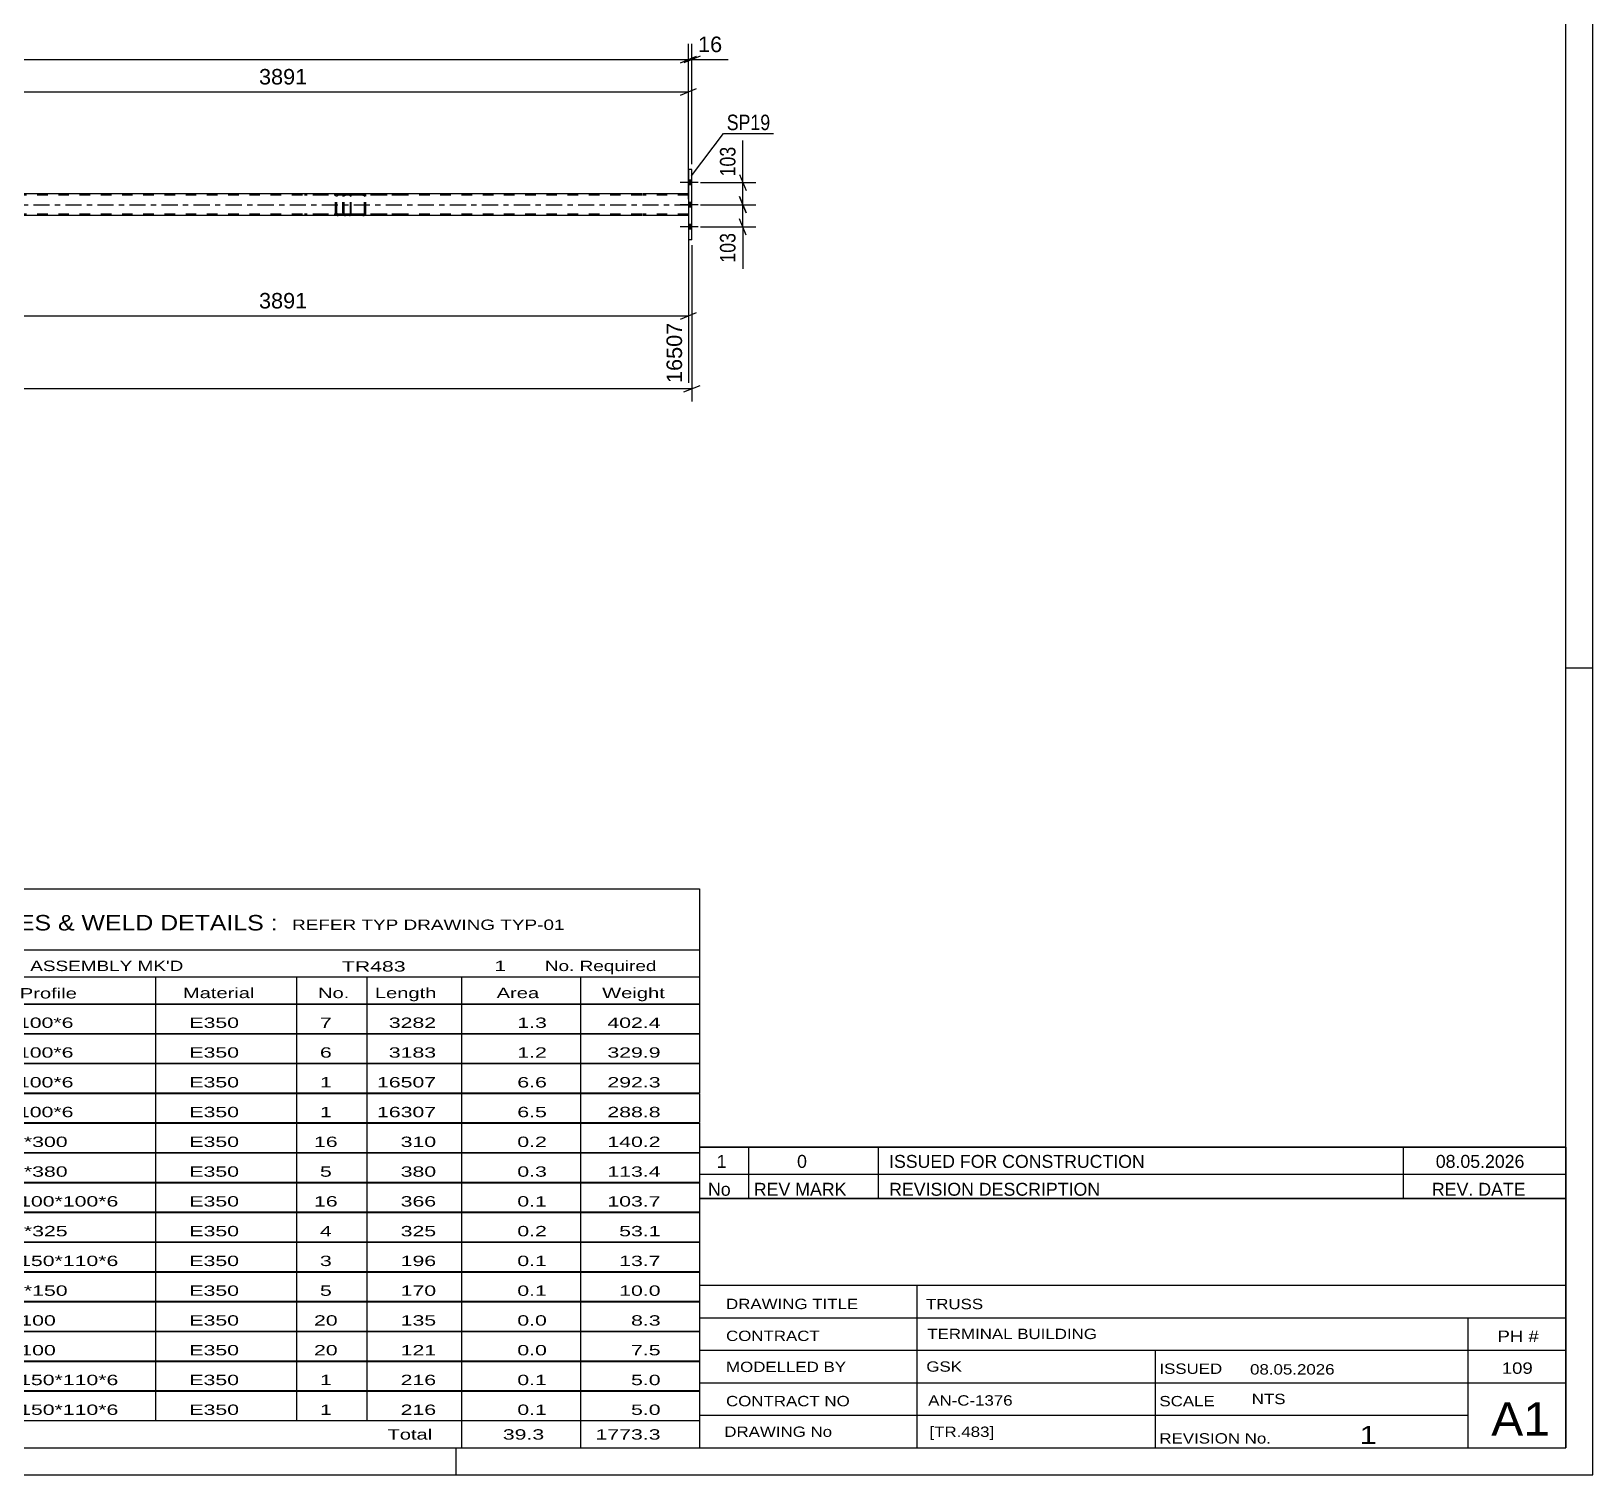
# Model space of a CAD drawing. Header units: millimetres. Extents: x 0 to 841, y 0 to 594.
# Drawn here: x 552.5 to 841, y 0 to 266.7 of the extents above; entities that cross this region are included whole.
import ezdxf

# ---------------------------------------------------------------- set-up
doc = ezdxf.new("R2010")
doc.units = ezdxf.units.MM
doc.linetypes.add('DXK_LINE_DOT2', pattern=[3.9198, 1.9599, -1.9599])
doc.linetypes.add('DXK_LINE_DOT3', pattern=[5.9187, 2.979, -0.9799, 0.9799, -0.9799])
doc.styles.add('Arial', font='ARIAL.TTF', dxfattribs={"height": 0.2})
doc.styles.add('Arial Narrow', font='ARIALN.TTF', dxfattribs={"height": 0.2})

# ---------------------------------------------------------------- blocks, each defined once
blk = doc.blocks.new('Unknown-318895945-1113')
at = {"color": 5, "linetype": 'Continuous'}
for p, q in [((841, 0), (841, 594)), ((836, 5), (836, 589)), ((841, 149), (836, 149)), ((5, 5), (836, 5)), ((631, 0), (631, 5)), ((0, 0), (841, 0))]:
    blk.add_line(p, q, dxfattribs=at)
blk = doc.blocks.new('Part-318895945-3319 - 3225')
at = {"color": 7, "linetype": 'DXK_LINE_DOT2'}
for p, q in [((610.58, 236.64), (610.38, 236.6)), ((621.09, 236.64), (610.58, 236.64)), ((614.01, 236.6), (613.81, 236.64)), ((610.11, 236.34), (610.07, 236.16)), ((610.07, 233.12), (610.07, 236.16)), ((610.32, 236.16), (610.34, 236.25)), ((610.32, 233.12), (610.32, 236.16)), ((610.34, 236.25), (610.4, 236.33)), ((610.4, 236.33), (610.48, 236.38)), ((610.48, 236.38), (610.58, 236.4)), ((621.09, 236.4), (610.58, 236.4)), ((613.81, 236.4), (613.91, 236.38)), ((613.91, 236.38), (614, 236.33)), ((614, 236.33), (614.05, 236.25)), ((614.05, 236.25), (614.07, 236.16)), ((614.07, 233.12), (614.07, 236.16)), ((614.33, 236.16), (614.29, 236.34)), ((614.33, 233.12), (614.33, 236.16)), ((610.07, 233.12), (610.11, 232.93)), ((610.34, 233.02), (610.32, 233.12)), ((610.4, 232.95), (610.34, 233.02)), ((610.38, 232.67), (610.58, 232.64)), ((610.48, 232.89), (610.4, 232.95)), ((610.58, 232.88), (610.48, 232.89)), ((621.09, 232.88), (610.58, 232.88)), ((621.09, 232.64), (610.58, 232.64)), ((613.91, 232.89), (613.81, 232.88)), ((613.81, 232.64), (614.01, 232.67)), ((614, 232.95), (613.91, 232.89)), ((614.05, 233.02), (614, 232.95)), ((614.07, 233.12), (614.05, 233.02)), ((614.29, 232.93), (614.33, 233.12))]:
    blk.add_line(p, q, dxfattribs=at)
for centre, start, end in [((610.56, 236.13), 110.7583, 155.68), ((613.83, 236.13), 24.32, 69.2417), ((610.56, 233.14), 204.32, 249.2417), ((613.83, 233.14), 290.7583, 335.68)]:
    blk.add_arc(centre, 0.496, start, end, dxfattribs=at)
blk = doc.blocks.new('Part-318895945-3287 - 3225')
at = {"color": 2, "linetype": 'Continuous'}
for p, q in [((674.59, 241.14), (673.95, 241.14)), ((673.95, 241.14), (673.95, 228.14)), ((674.59, 228.14), (674.59, 241.14)), ((674.59, 228.14), (673.95, 228.14))]:
    blk.add_line(p, q, dxfattribs=at)
blk = doc.blocks.new('Part-318895945-3299 - 3225')
at = {"color": 7, "linetype": 'DXK_LINE_DOT2'}
for p, q in [((611.34, 236.64), (603.02, 236.64)), ((609.25, 236.64), (609.06, 236.6)), ((610.07, 236.4), (610.07, 236.64)), ((611.45, 236.6), (611.34, 236.64)), ((611.54, 236.5), (611.45, 236.6)), ((611.34, 236.4), (603.02, 236.4)), ((608.79, 236.34), (608.75, 236.16)), ((608.75, 233.12), (608.75, 236.16)), ((609, 236.16), (609.02, 236.25)), ((609, 233.12), (609, 236.16)), ((609.02, 236.25), (609.08, 236.33)), ((609.08, 236.33), (609.16, 236.38)), ((609.16, 236.38), (609.25, 236.4)), ((611.34, 236.4), (611.4, 236.38)), ((611.4, 236.38), (611.44, 236.33)), ((611.44, 236.33), (611.47, 236.25)), ((611.47, 236.25), (611.48, 236.16)), ((611.48, 233.12), (611.48, 236.16)), ((611.59, 236.34), (611.54, 236.5)), ((611.62, 236.16), (611.59, 236.34)), ((611.62, 233.12), (611.62, 236.16)), ((611.34, 232.88), (603.02, 232.88)), ((611.34, 232.64), (603.02, 232.64)), ((608.75, 233.12), (608.79, 232.93)), ((609.02, 233.02), (609, 233.12)), ((609.08, 232.95), (609.02, 233.02)), ((609.06, 232.67), (609.25, 232.64)), ((609.16, 232.89), (609.08, 232.95)), ((609.25, 232.88), (609.16, 232.89)), ((610.07, 232.67), (610.07, 232.88)), ((610.07, 232.64), (610.07, 232.67)), ((611.4, 232.89), (611.34, 232.88)), ((611.34, 232.64), (611.45, 232.67)), ((611.44, 232.95), (611.4, 232.89)), ((611.47, 233.02), (611.44, 232.95)), ((611.45, 232.67), (611.54, 232.78)), ((611.48, 233.12), (611.47, 233.02)), ((611.54, 232.78), (611.59, 232.93)), ((611.59, 232.93), (611.62, 233.12))]:
    blk.add_line(p, q, dxfattribs=at)
for centre, start, end in [((609.24, 236.14), 111.1941, 156.1506), ((609.24, 233.13), 203.8494, 248.8059)]:
    blk.add_arc(centre, 0.492, start, end, dxfattribs=at)
blk = doc.blocks.new('Part-318895945-3366 - 3225')
at = {"color": 2, "linetype": 'Continuous'}
for p, q in [((665.33, 236.64), (529.34, 236.64)), ((673.95, 236.64), (665.43, 236.64)), ((665.33, 232.64), (529.34, 232.64)), ((673.95, 232.64), (665.43, 232.64))]:
    blk.add_line(p, q, dxfattribs=at)
at = {"color": 7, "linetype": 'DXK_LINE_DOT2'}
for p, q in [((673.95, 236.64), (673.95, 232.64)), ((665.33, 236.4), (91.26, 236.4)), ((673.95, 236.4), (665.43, 236.4)), ((665.33, 232.88), (91.26, 232.88)), ((673.95, 232.88), (665.43, 232.88))]:
    blk.add_line(p, q, dxfattribs=at)
at = {"color": 7, "linetype": 'DXK_LINE_DOT3'}
for p, q in [((91.26, 234.64), (665.33, 234.64)), ((665.43, 234.64), (673.95, 234.64))]:
    blk.add_line(p, q, dxfattribs=at)
blk = doc.blocks.new('Bolt-318895945-3449 - 3225')
at = {"linetype": 'Continuous'}
for points in [[(673.95, 239.18), (673.95, 238.3), (674.59, 238.3), (674.59, 239.18)], [(673.95, 239.18), (673.95, 238.3), (674.59, 238.3), (674.59, 239.18)], [(673.95, 239.18), (673.95, 238.3), (674.59, 238.3), (674.59, 239.18)], [(673.95, 235.06), (673.95, 234.18), (674.59, 234.18), (674.59, 235.06)], [(673.95, 235.06), (673.95, 234.18), (674.59, 234.18), (674.59, 235.06)], [(673.95, 230.98), (673.95, 230.1), (674.59, 230.1), (674.59, 230.98)], [(673.95, 230.98), (673.95, 230.1), (674.59, 230.1), (674.59, 230.98)], [(673.95, 230.98), (673.95, 230.1), (674.59, 230.1), (674.59, 230.98)]]:
    blk.add_hatch(color=1, dxfattribs=at).paths.add_polyline_path(points)
at = {"color": 1, "linetype": 'Continuous'}
for p, q in [((675.75, 238.74), (672.43, 238.74)), ((675.75, 238.74), (672.43, 238.74)), ((675.75, 238.74), (672.43, 238.74)), ((674.59, 239.18), (673.95, 239.18)), ((674.59, 239.18), (673.95, 239.18)), ((674.59, 239.18), (673.95, 239.18)), ((674.59, 238.3), (673.95, 238.3)), ((674.59, 238.3), (673.95, 238.3)), ((674.59, 238.3), (673.95, 238.3)), ((675.75, 234.62), (672.43, 234.62)), ((675.75, 234.62), (672.43, 234.62)), ((674.59, 235.06), (673.95, 235.06)), ((674.59, 235.06), (673.95, 235.06)), ((674.59, 234.18), (673.95, 234.18)), ((674.59, 234.18), (673.95, 234.18)), ((674.59, 230.98), (673.95, 230.98)), ((674.59, 230.98), (673.95, 230.98)), ((674.59, 230.98), (673.95, 230.98)), ((675.75, 230.54), (672.43, 230.54)), ((675.75, 230.54), (672.43, 230.54)), ((675.75, 230.54), (672.43, 230.54)), ((674.59, 230.1), (673.95, 230.1)), ((674.59, 230.1), (673.95, 230.1)), ((674.59, 230.1), (673.95, 230.1))]:
    blk.add_line(p, q, dxfattribs=at)
blk = doc.blocks.new('StraightDimension-318895945-3622 - 3225')
at = {"color": 7, "linetype": 'Continuous'}
for p, q in [((524.14, 231.24), (524.14, 201.7)), ((673.95, 232.03), (673.95, 201.7)), ((525.64, 214.72), (522.64, 213.52)), ((524.14, 214.12), (673.95, 214.12)), ((672.45, 213.52), (675.45, 214.72))]:
    blk.add_line(p, q, dxfattribs=at)
at = {"color": 0}
blk.add_wipeout([(604.09, 214.87), (604.09, 219.07), (594, 219.07), (594, 214.87)], dxfattribs=at)
at = {"color": 0, "linetype": 'Continuous'}
blk.add_wipeout([(673.35, 213.42), (669.15, 213.42), (669.15, 201.1), (673.35, 201.1)], dxfattribs=at)
at = {"color": 3, "style": 'Arial'}
blk.add_text('3891', height=2.865, dxfattribs=at).set_placement((594.6, 215.47))
at = {"color": 3, "linetype": 'Continuous', "style": 'Arial'}
blk.add_text('16507', height=2.865, rotation=90.0002, dxfattribs=at).set_placement((672.75, 201.7))
blk = doc.blocks.new('StraightDimension-318895945-3535 - 3225')
at = {"color": 7, "linetype": 'Continuous'}
for p, q in [((673.95, 242.14), (673.95, 264.33)), ((82.64, 261.48), (673.95, 261.48)), ((672.45, 260.88), (675.45, 262.08))]:
    blk.add_line(p, q, dxfattribs=at)
blk = doc.blocks.new('StraightDimension-318895945-3545 - 3225')
at = {"color": 7, "linetype": 'Continuous'}
for p, q in [((673.95, 242.14), (673.95, 264.33)), ((674.59, 242.14), (674.59, 264.33)), ((672.45, 260.88), (675.45, 262.08)), ((676.09, 262.08), (673.09, 260.88)), ((673.95, 261.48), (674.59, 261.48))]:
    blk.add_line(p, q, dxfattribs=at)
at = {"color": 0}
blk.add_wipeout([(680.76, 262.23), (680.76, 266.43), (675.11, 266.43), (675.11, 262.23)], dxfattribs=at)
at = {"color": 7, "linetype": 'Continuous'}
blk.add_line((674.59, 261.48), (681.29, 261.48), dxfattribs=at)
blk.add_line((674.59, 261.48), (681.29, 261.48), dxfattribs=at)
at = {"color": 3, "style": 'Arial'}
blk.add_text('16', height=2.865, dxfattribs=at).set_placement((675.71, 262.83))
blk = doc.blocks.new('StraightDimension-318895945-3609 - 3225')
at = {"color": 7, "linetype": 'Continuous'}
for p, q in [((524.14, 238.04), (524.14, 258.35)), ((673.95, 235.64), (673.95, 258.35)), ((525.64, 256.1), (522.64, 254.9)), ((524.14, 255.5), (673.95, 255.5)), ((672.45, 254.9), (675.45, 256.1))]:
    blk.add_line(p, q, dxfattribs=at)
at = {"color": 0}
blk.add_wipeout([(604.09, 256.25), (604.09, 260.45), (594, 260.45), (594, 256.25)], dxfattribs=at)
at = {"color": 3, "style": 'Arial'}
blk.add_text('3891', height=2.865, dxfattribs=at).set_placement((594.6, 256.85))
blk = doc.blocks.new('StraightDimension-318895945-3666 - 3225')
at = {"color": 7, "linetype": 'Continuous'}
for p, q in [((674.59, 227.14), (674.59, 198.26)), ((82, 200.66), (674.59, 200.66)), ((673.09, 200.06), (676.09, 201.26))]:
    blk.add_line(p, q, dxfattribs=at)
blk = doc.blocks.new('StraightDimension-318895945-9831 - 3225')
at = {"color": 7, "linetype": 'Continuous'}
for p, q in [((683.37, 240.24), (684.57, 237.24)), ((676.16, 238.74), (686.37, 238.74)), ((683.97, 234.64), (683.97, 238.74)), ((676.16, 234.64), (686.37, 234.64)), ((684.57, 233.14), (683.37, 236.14))]:
    blk.add_line(p, q, dxfattribs=at)
at = {"color": 0}
blk.add_wipeout([(683.22, 245.95), (679.02, 245.95), (679.02, 239.26), (683.22, 239.26)], dxfattribs=at)
at = {"color": 7, "linetype": 'Continuous'}
blk.add_line((683.97, 238.74), (683.97, 246.47), dxfattribs=at)
blk.add_line((683.97, 238.74), (683.97, 246.47), dxfattribs=at)
at = {"color": 3, "style": 'Arial Narrow'}
blk.add_text('103', height=2.863, rotation=90.0002, dxfattribs=at).set_placement((682.62, 239.86))
blk = doc.blocks.new('StraightDimension-318895945-9832 - 3225')
at = {"color": 7, "linetype": 'Continuous'}
for p, q in [((676.16, 234.64), (686.37, 234.64)), ((683.37, 236.14), (684.57, 233.14)), ((683.97, 230.54), (683.97, 234.64)), ((684.57, 229.04), (683.37, 232.04)), ((676.16, 230.54), (686.37, 230.54))]:
    blk.add_line(p, q, dxfattribs=at)
at = {"color": 0}
blk.add_wipeout([(683.22, 230.01), (679.02, 230.01), (679.02, 223.33), (683.22, 223.33)], dxfattribs=at)
at = {"color": 7, "linetype": 'Continuous'}
blk.add_line((683.97, 230.54), (683.97, 222.8), dxfattribs=at)
blk.add_line((683.97, 230.54), (683.97, 222.8), dxfattribs=at)
at = {"color": 3, "style": 'Arial Narrow'}
blk.add_text('103', height=2.863, rotation=90.0002, dxfattribs=at).set_placement((682.62, 223.93))
blk = doc.blocks.new('Unknown-318895945-10010')
at = {"color": 7, "linetype": 'Continuous'}
for p, q in [((676, 51.05), (676, 5)), ((676, 51.05), (836, 51.05)), ((836, 51), (836, 5)), ((676, 35), (836, 35)), ((716.14, 35), (716.14, 5)), ((676, 29), (836, 29)), ((818, 5.05), (818, 29.05)), ((676, 23), (836, 23)), ((760.14, 23), (760.14, 5)), ((676, 17), (836, 17)), ((676, 11), (818, 11)), ((676, 5), (836, 5))]:
    blk.add_line(p, q, dxfattribs=at)
at = {"color": 7, "style": 'Arial Narrow'}
for s, height, width, p in [('DRAWING TITLE', 1.9089, 1.425378, (680.88, 30.61)), ('TRUSS', 1.909, 1.425378, (717.81, 30.59)), ('CONTRACT', 1.909, 1.425378, (680.88, 24.71)), ('TERMINAL BUILDING', 1.9089, 1.425378, (718.06, 25.07)), ('MODELLED BY', 1.9089, 1.425378, (680.88, 18.98)), ('GSK', 1.909, 1.425378, (717.88, 19.04)), ('ISSUED', 1.909, 1.425378, (760.94, 18.64)), ('08.05.2026', 1.909, 1.425378, (777.69, 18.52)), ('CONTRACT NO', 1.9089, 1.425378, (680.88, 12.66)), ('AN-C-1376', 1.909, 1.425378, (718.23, 12.78)), ('SCALE', 1.909, 1.425378, (760.94, 12.65)), ('A1', 6.204, 1.25, (822.24, 7.2)), ('DRAWING No', 1.909, 1.425378, (680.56, 7)), ('[TR.483]', 1.909, 1.425378, (718.46, 6.99)), ('1', 3.34, 1.5, (797.91, 5.68)), ('REVISION No.', 1.9089, 1.425378, (760.94, 5.77))]:
    blk.add_text(s, height=height, dxfattribs=dict(at, width=width)).set_placement(p)
at = {"color": 7, "linetype": 'Continuous', "style": 'Arial Narrow'}
for s, height, width, p in [('PH #', 2.1, 1.42538, (823.4, 24.55)), ('109', 2.1, 1.42538, (824.19, 18.65)), ('NTS', 1.909, 1.425378, (778, 13.05))]:
    blk.add_text(s, height=height, dxfattribs=dict(at, width=width)).set_placement(p)
blk = doc.blocks.new('Unknown-318895945-10011')
at = {"color": 7, "linetype": 'Continuous'}
for p, q in [((516, 108.25), (676, 108.25)), ((516, 97), (516, 108.25)), ((676, 108.25), (676, 97)), ((516, 97), (676, 97)), ((516, 97), (516, 92)), ((676, 97), (676, 92)), ((516, 92), (676, 92)), ((516, 92), (516, 87)), ((540, 92), (540, 87)), ((575.5, 92), (575.5, 87)), ((601.5, 92), (601.5, 87)), ((614.5, 92), (614.5, 87)), ((632, 92), (632, 87)), ((654, 92), (654, 87)), ((676, 92), (676, 87)), ((516, 87), (676, 87)), ((516, 86.95), (516, 81.55)), ((516, 86.95), (676, 86.95)), ((540, 87), (540, 81.5)), ((575.5, 87), (575.5, 81.5)), ((601.5, 87), (601.5, 81.5)), ((614.5, 87), (614.5, 81.5)), ((632, 87), (632, 81.5)), ((654, 87), (654, 81.5)), ((676, 86.95), (676, 81.55)), ((516, 81.55), (676, 81.55)), ((516, 81.45), (516, 76.05)), ((516, 81.45), (676, 81.45)), ((540, 81.5), (540, 76)), ((575.5, 81.5), (575.5, 76)), ((601.5, 81.5), (601.5, 76)), ((614.5, 81.5), (614.5, 76)), ((632, 81.5), (632, 76)), ((654, 81.5), (654, 76)), ((676, 81.45), (676, 76.05)), ((516, 76.05), (676, 76.05)), ((516, 75.95), (516, 70.55)), ((516, 75.95), (676, 75.95)), ((540, 76), (540, 70.5)), ((575.5, 76), (575.5, 70.5)), ((601.5, 76), (601.5, 70.5)), ((614.5, 76), (614.5, 70.5)), ((632, 76), (632, 70.5)), ((654, 76), (654, 70.5)), ((676, 75.95), (676, 70.55)), ((516, 70.55), (676, 70.55)), ((516, 70.45), (516, 65.05)), ((516, 70.45), (676, 70.45)), ((540, 70.5), (540, 65)), ((575.5, 70.5), (575.5, 65)), ((601.5, 70.5), (601.5, 65)), ((614.5, 70.5), (614.5, 65)), ((632, 70.5), (632, 65)), ((654, 70.5), (654, 65)), ((676, 70.45), (676, 65.05)), ((516, 65.05), (676, 65.05)), ((516, 64.95), (516, 59.55)), ((516, 64.95), (676, 64.95)), ((540, 65), (540, 59.5)), ((575.5, 65), (575.5, 59.5)), ((601.5, 65), (601.5, 59.5)), ((614.5, 65), (614.5, 59.5)), ((632, 65), (632, 59.5)), ((654, 65), (654, 59.5)), ((676, 64.95), (676, 59.55)), ((516, 59.55), (676, 59.55)), ((516, 59.45), (516, 54.05)), ((516, 59.45), (676, 59.45)), ((540, 59.5), (540, 54)), ((575.5, 59.5), (575.5, 54)), ((601.5, 59.5), (601.5, 54)), ((614.5, 59.5), (614.5, 54)), ((632, 59.5), (632, 54)), ((654, 59.5), (654, 54)), ((676, 59.45), (676, 54.05)), ((516, 54.05), (676, 54.05)), ((516, 53.95), (516, 48.55)), ((516, 53.95), (676, 53.95)), ((540, 54), (540, 48.5)), ((575.5, 54), (575.5, 48.5)), ((601.5, 54), (601.5, 48.5)), ((614.5, 54), (614.5, 48.5)), ((632, 54), (632, 48.5)), ((654, 54), (654, 48.5)), ((676, 53.95), (676, 48.55)), ((516, 48.55), (676, 48.55)), ((516, 48.45), (516, 43.05)), ((516, 48.45), (676, 48.45)), ((540, 48.5), (540, 43)), ((575.5, 48.5), (575.5, 43)), ((601.5, 48.5), (601.5, 43)), ((614.5, 48.5), (614.5, 43)), ((632, 48.5), (632, 43)), ((654, 48.5), (654, 43)), ((676, 48.45), (676, 43.05)), ((516, 43.05), (676, 43.05)), ((516, 42.95), (516, 37.55)), ((516, 42.95), (676, 42.95)), ((540, 43), (540, 37.5)), ((575.5, 43), (575.5, 37.5)), ((601.5, 43), (601.5, 37.5)), ((614.5, 43), (614.5, 37.5)), ((632, 43), (632, 37.5)), ((654, 43), (654, 37.5)), ((676, 42.95), (676, 37.55)), ((516, 37.55), (676, 37.55)), ((516, 37.45), (516, 32.05)), ((516, 37.45), (676, 37.45)), ((540, 37.5), (540, 32)), ((575.5, 37.5), (575.5, 32)), ((601.5, 37.5), (601.5, 32)), ((614.5, 37.5), (614.5, 32)), ((632, 37.5), (632, 32)), ((654, 37.5), (654, 32)), ((676, 37.45), (676, 32.05)), ((516, 32.05), (676, 32.05)), ((516, 31.95), (516, 26.55)), ((516, 31.95), (676, 31.95)), ((540, 32), (540, 26.5)), ((575.5, 32), (575.5, 26.5)), ((601.5, 32), (601.5, 26.5)), ((614.5, 32), (614.5, 26.5)), ((632, 32), (632, 26.5)), ((654, 32), (654, 26.5)), ((676, 31.95), (676, 26.55)), ((516, 26.55), (676, 26.55)), ((516, 26.45), (516, 21.05)), ((516, 26.45), (676, 26.45)), ((540, 26.5), (540, 21)), ((575.5, 26.5), (575.5, 21)), ((601.5, 26.5), (601.5, 21)), ((614.5, 26.5), (614.5, 21)), ((632, 26.5), (632, 21)), ((654, 26.5), (654, 21)), ((676, 26.45), (676, 21.05)), ((516, 21.05), (676, 21.05)), ((516, 20.95), (516, 15.55)), ((516, 20.95), (676, 20.95)), ((540, 21), (540, 15.5)), ((575.5, 21), (575.5, 15.5)), ((601.5, 21), (601.5, 15.5)), ((614.5, 21), (614.5, 15.5)), ((632, 21), (632, 15.5)), ((654, 21), (654, 15.5)), ((676, 20.95), (676, 15.55)), ((516, 15.55), (676, 15.55)), ((516, 15.45), (516, 10.05)), ((516, 15.45), (676, 15.45)), ((540, 15.5), (540, 10)), ((575.5, 15.5), (575.5, 10)), ((601.5, 15.5), (601.5, 10)), ((614.5, 15.5), (614.5, 10)), ((632, 15.5), (632, 10)), ((654, 15.5), (654, 10)), ((676, 15.45), (676, 10.05)), ((516, 10.05), (676, 10.05)), ((516, 10), (676, 10)), ((516, 10), (516, 5)), ((632, 10), (632, 5)), ((654, 10), (654, 5)), ((676, 10), (676, 5)), ((516, 5), (676, 5))]:
    blk.add_line(p, q, dxfattribs=at)
at = {"color": 7, "style": 'Arial Narrow'}
for s, height, width, p in [('GENERAL NOTES & WELD DETAILS :', 2.8633, 1.4, (517.15, 100.56)), ('REFER TYP DRAWING TYP-01', 1.9089, 1.6, (600.7, 100.66)), ("MATERIAL LIST FOR ASSEMBLY MK'D", 1.9089, 1.6, (517.15, 93.06)), ('TR483', 1.909, 1.794707, (609.9, 92.97)), ('1', 1.91, 1.794707, (638.08, 93.06)), ('No. Required', 1.9089, 1.6, (647.41, 93.06)), ('Mark', 1.909, 1.7, (517.34, 88)), ('Profile', 1.909, 1.7, (550.41, 88)), ('Material', 1.909, 1.7, (580.54, 88.06)), ('No.', 1.909, 1.7, (605.5, 88.06)), ('Length', 1.909, 1.7, (616, 88.06)), ('Area', 1.909, 1.7, (638.5, 88.06)), ('Weight', 1.909, 1.7, (658, 88.06))]:
    blk.add_text(s, height=height, dxfattribs=dict(at, width=width)).set_placement(p)
at = {"color": 7, "linetype": 'Continuous', "style": 'Arial Narrow'}
for s, height, width, p in [('M224', 1.909, 1.794707, (517.5, 82.56)), ('SHS100*6', 1.909, 1.794707, (542, 82.56)), ('E350', 1.909, 1.794707, (581.74, 82.56)), ('7', 1.91, 1.794707, (605.86, 82.56)), ('3282', 1.909, 1.794707, (618.58, 82.56)), ('1.3', 1.909, 1.794707, (642.32, 82.56)), ('402.4', 1.909, 1.794707, (658.96, 82.56)), ('M221', 1.909, 1.794707, (517.5, 77.06)), ('SHS100*6', 1.909, 1.794707, (542, 77.06)), ('E350', 1.909, 1.794707, (581.74, 77.06)), ('6', 1.91, 1.794707, (605.86, 77.06)), ('3183', 1.909, 1.794707, (618.58, 77.06)), ('1.2', 1.909, 1.794707, (642.32, 77.06)), ('329.9', 1.909, 1.794707, (658.96, 77.06)), ('BC180', 1.909, 1.794707, (517.5, 71.56)), ('SHS100*6', 1.909, 1.794707, (542, 71.56)), ('E350', 1.909, 1.794707, (581.74, 71.56)), ('1', 1.91, 1.794707, (605.86, 71.56)), ('16507', 1.909, 1.794707, (616.4, 71.56)), ('6.6', 1.909, 1.794707, (642.32, 71.56)), ('292.3', 1.909, 1.794707, (658.96, 71.56)), ('TR483', 1.909, 1.794707, (517.5, 66.06)), ('SHS100*6', 1.909, 1.794707, (542, 66.06)), ('E350', 1.909, 1.794707, (581.74, 66.06)), ('1', 1.91, 1.794707, (605.86, 66.06)), ('16307', 1.909, 1.794707, (616.4, 66.06)), ('6.5', 1.909, 1.794707, (642.32, 66.06)), ('288.8', 1.909, 1.794707, (658.96, 66.06)), ('PL761', 1.909, 1.794707, (517.5, 60.56)), ('PL12*300', 1.909, 1.794707, (542, 60.56)), ('E350', 1.909, 1.794707, (581.74, 60.56)), ('16', 1.909, 1.794707, (604.76, 60.56)), ('310', 1.909, 1.794707, (620.77, 60.56)), ('0.2', 1.909, 1.794707, (642.32, 60.56)), ('140.2', 1.909, 1.794707, (658.96, 60.56)), ('SP20', 1.909, 1.794707, (517.5, 55.06)), ('PL20*380', 1.909, 1.794707, (542, 55.06)), ('E350', 1.909, 1.794707, (581.74, 55.06)), ('5', 1.91, 1.794707, (605.86, 55.06)), ('380', 1.909, 1.794707, (620.77, 55.06)), ('0.3', 1.909, 1.794707, (642.32, 55.06)), ('113.4', 1.909, 1.794707, (658.96, 55.06)), ('M1454', 1.909, 1.794707, (517.5, 49.56)), ('RHS100*100*6', 1.9089, 1.794707, (542, 49.56)), ('E350', 1.909, 1.794707, (581.74, 49.56)), ('16', 1.909, 1.794707, (604.76, 49.56)), ('366', 1.909, 1.794707, (620.77, 49.56)), ('0.1', 1.909, 1.794707, (642.32, 49.56)), ('103.7', 1.909, 1.794707, (658.96, 49.56)), ('SP19', 1.909, 1.794707, (517.5, 44.06)), ('PL16*325', 1.909, 1.794707, (542, 44.06)), ('E350', 1.909, 1.794707, (581.74, 44.06)), ('4', 1.91, 1.794707, (605.86, 44.06)), ('325', 1.909, 1.794707, (620.77, 44.06)), ('0.2', 1.909, 1.794707, (642.32, 44.06)), ('53.1', 1.909, 1.794707, (661.14, 44.06)), ('TB57', 1.909, 1.794707, (517.5, 38.56)), ('RHS150*110*6', 1.9089, 1.794707, (542, 38.56)), ('E350', 1.909, 1.794707, (581.74, 38.56)), ('3', 1.91, 1.794707, (605.86, 38.56)), ('196', 1.909, 1.794707, (620.77, 38.56)), ('0.1', 1.909, 1.794707, (642.32, 38.56)), ('13.7', 1.909, 1.794707, (661.14, 38.56)), ('PL538', 1.909, 1.794707, (517.5, 33.06)), ('PL10*150', 1.909, 1.794707, (542, 33.06)), ('E350', 1.909, 1.794707, (581.74, 33.06)), ('5', 1.91, 1.794707, (605.86, 33.06)), ('170', 1.909, 1.794707, (620.77, 33.06)), ('0.1', 1.909, 1.794707, (642.32, 33.06)), ('10.0', 1.909, 1.794707, (661.14, 33.06)), ('ST33', 1.909, 1.794707, (517.5, 27.56)), ('PL8*100', 1.909, 1.794707, (542, 27.56)), ('E350', 1.909, 1.794707, (581.74, 27.56)), ('20', 1.909, 1.794707, (604.76, 27.56)), ('135', 1.909, 1.794707, (620.77, 27.56)), ('0.0', 1.909, 1.794707, (642.32, 27.56)), ('8.3', 1.909, 1.794707, (663.33, 27.56)), ('ST32', 1.909, 1.794707, (517.5, 22.06)), ('PL8*100', 1.909, 1.794707, (542, 22.06)), ('E350', 1.909, 1.794707, (581.74, 22.06)), ('20', 1.909, 1.794707, (604.76, 22.06)), ('121', 1.909, 1.794707, (620.77, 22.06)), ('0.0', 1.909, 1.794707, (642.32, 22.06)), ('7.5', 1.909, 1.794707, (663.33, 22.06)), ('TB56', 1.909, 1.794707, (517.5, 16.56)), ('RHS150*110*6', 1.9089, 1.794707, (542, 16.56)), ('E350', 1.909, 1.794707, (581.74, 16.56)), ('1', 1.91, 1.794707, (605.86, 16.56)), ('216', 1.909, 1.794707, (620.77, 16.56)), ('0.1', 1.909, 1.794707, (642.32, 16.56)), ('5.0', 1.909, 1.794707, (663.33, 16.56)), ('TB58', 1.909, 1.794707, (517.5, 11.06)), ('RHS150*110*6', 1.9089, 1.794707, (542, 11.06)), ('E350', 1.909, 1.794707, (581.74, 11.06)), ('1', 1.91, 1.794707, (605.86, 11.06)), ('216', 1.909, 1.794707, (620.77, 11.06)), ('0.1', 1.909, 1.794707, (642.32, 11.06)), ('5.0', 1.909, 1.794707, (663.33, 11.06)), ('Total', 1.909, 1.7, (618.33, 6.5)), ('39.3', 1.909, 1.794707, (639.64, 6.5)), ('1773.3', 1.909, 1.794707, (656.77, 6.5))]:
    blk.add_text(s, height=height, dxfattribs=dict(at, width=width)).set_placement(p)
blk = doc.blocks.new('Unknown-318895945-10013')
at = {"color": 7, "linetype": 'Continuous'}
for p, q in [((676, 60.55), (836, 60.55)), ((836, 60.55), (676, 60.55)), ((676, 60.55), (676, 55.55)), ((685, 60.55), (685, 55.55)), ((709, 60.55), (709, 55.55)), ((806, 60.55), (806, 55.55)), ((836, 60.55), (836, 55.55)), ((676, 55.55), (836, 55.55)), ((676, 55.55), (676, 51.05)), ((676, 55.55), (836, 55.55)), ((685, 55.55), (685, 51.05)), ((709, 55.55), (709, 51.05)), ((806, 55.55), (806, 51.05)), ((836, 55.55), (836, 51.05)), ((836, 51.05), (676, 51.05))]:
    blk.add_line(p, q, dxfattribs=at)
at = {"color": 7, "linetype": 'Continuous', "style": 'Arial Narrow'}
for s, height, width, p in [('1', 2.39, 1.196471, (679.16, 56.7)), ('0', 2.39, 1.196471, (694, 56.7)), ('ISSUED FOR CONSTRUCTION', 2.3861, 1.196471, (711, 56.7)), ('08.05.2026', 2.386, 1.196471, (812, 56.7)), ('No', 2.386, 1.2, (677.54, 51.55)), ('REV MARK', 2.386, 1.2, (686, 51.55)), ('REVISION DESCRIPTION', 2.3861, 1.2, (711, 51.55)), ('REV. DATE', 2.386, 1.2, (811.28, 51.55))]:
    blk.add_text(s, height=height, dxfattribs=dict(at, width=width)).set_placement(p)
blk = doc.blocks.new('Mark-318895945-3283 - 3225')
at = {"color": 0}
blk.add_wipeout([(689.05, 248.41), (689.05, 251.41), (681.01, 251.41), (681.01, 248.41)], dxfattribs=at)
blk.add_wipeout([(689.05, 248.41), (689.05, 251.41), (681.01, 251.41), (681.01, 248.41)], dxfattribs=at)
at = {"color": 30, "linetype": 'Continuous'}
for p, q in [((674.48, 239.97), (680.41, 247.81)), ((680.41, 247.81), (689.65, 247.81))]:
    blk.add_line(p, q, dxfattribs=at)
at = {"color": 3, "style": 'Arial Narrow'}
blk.add_text('SP19', height=2.863, dxfattribs=at).set_placement((681.01, 248.41))

msp = doc.modelspace()

# ---------------------------------------------------------------- block references
for name in ['Unknown-318895945-1113', 'Part-318895945-3287 - 3225', 'Part-318895945-3366 - 3225', 'Part-318895945-3299 - 3225', 'Part-318895945-3319 - 3225', 'Bolt-318895945-3449 - 3225', 'Unknown-318895945-10011', 'Unknown-318895945-10013', 'Unknown-318895945-10010']:
    msp.add_blockref(name, (0, 0))

# ---------------------------------------------------------------- next in the draw order: block references
for name in ['StraightDimension-318895945-3535 - 3225', 'StraightDimension-318895945-3622 - 3225']:
    msp.add_blockref(name, (0, 0))

# ---------------------------------------------------------------- next in the draw order: block references
for name in ['StraightDimension-318895945-3545 - 3225', 'StraightDimension-318895945-3666 - 3225']:
    msp.add_blockref(name, (0, 0))

# ---------------------------------------------------------------- next in the draw order: block references
msp.add_blockref('StraightDimension-318895945-3609 - 3225', (0, 0))

# ---------------------------------------------------------------- next in the draw order: block references
msp.add_blockref('StraightDimension-318895945-9831 - 3225', (0, 0))

# ---------------------------------------------------------------- next in the draw order: block references
for name in ['Mark-318895945-3283 - 3225', 'StraightDimension-318895945-9832 - 3225']:
    msp.add_blockref(name, (0, 0))

doc.saveas('drawing.dxf')
